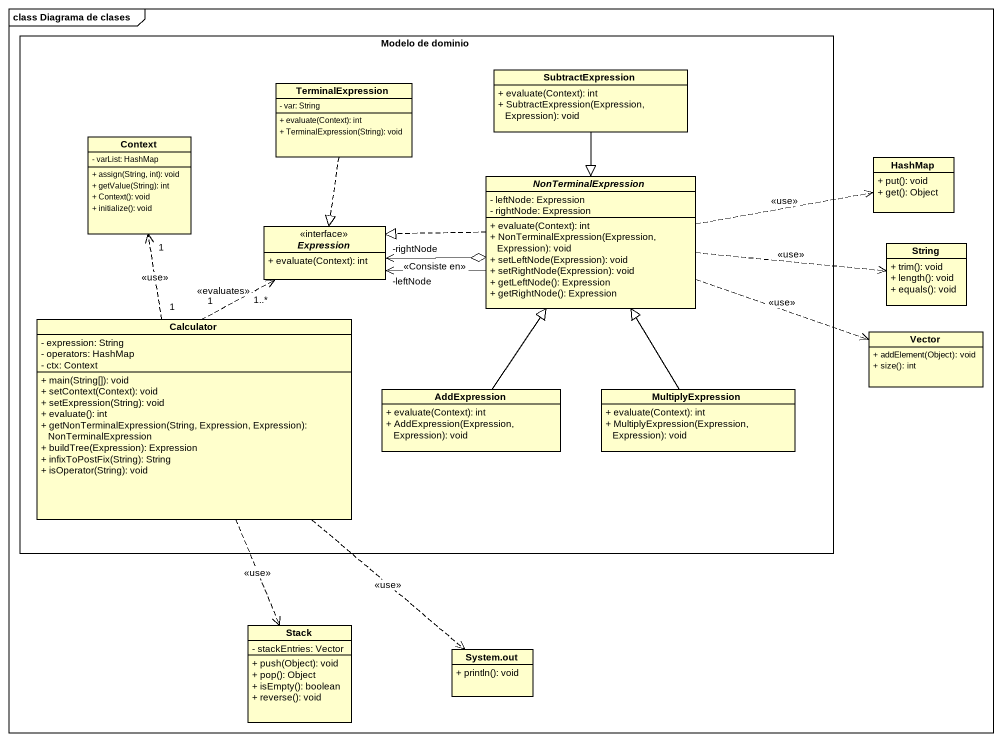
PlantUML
@startuml
mainframe class Diagrama de clases
hide circle
hide empty members
skinparam classAttributeIconSize 0
rectangle "Modelo de dominio" as Modelo_de_dominio {
  class TerminalExpression {
    - var: String
    + evaluate(Context): int
    + TerminalExpression(String): void
  }
  class SubtractExpression {
    + evaluate(Context): int
    + SubtractExpression(Expression, Expression): void
  }
  class Context {
    - varList: HashMap
    + assign(String, int): void
    + getValue(String): int
    + Context(): void
    + initialize(): void
  }
  abstract class NonTerminalExpression {
    - leftNode: Expression
    - rightNode: Expression
    + evaluate(Context): int
    + NonTerminalExpression(Expression, Expression): void
    + setLeftNode(Expression): void
    + setRightNode(Expression): void
    + getLeftNode(): Expression
    + getRightNode(): Expression
  }
  interface Expression {
    + evaluate(Context): int
  }
  class Calculator {
    - expression: String
    - operators: HashMap
    - ctx: Context
    + main(String[]): void
    + setContext(Context): void
    + setExpression(String): void
    + evaluate(): int
    + getNonTerminalExpression(String, Expression, Expression): NonTerminalExpression
    + buildTree(Expression): Expression
    + infixToPostFix(String): String
    + isOperator(String): void
  }
  class AddExpression {
    + evaluate(Context): int
    + AddExpression(Expression, Expression): void
  }
  class MultiplyExpression {
    + evaluate(Context): int
    + MultiplyExpression(Expression, Expression): void
  }
}
class HashMap {
  + put(): void
  + get(): Object
}
class String {
  + trim(): void
  + length(): void
  + equals(): void
}
class Vector {
  + addElement(Object): void
  + size(): int
}
class "Stack" as Stack_ {
  - stackEntries: Vector
  + push(Object): void
  + pop(): Object
  + isEmpty(): boolean
  + reverse(): void
}
class "System.out" as System_out {
  + println(): void
}
TerminalExpression ..|> Expression
SubtractExpression --|> NonTerminalExpression
NonTerminalExpression .right.> HashMap : <<use>>
NonTerminalExpression -left-> "-leftNode" Expression
NonTerminalExpression .left.|> Expression
NonTerminalExpression .right.> String : <<use>>
NonTerminalExpression .right.> Vector : <<use>>
Expression "-rightNode" <-right-o NonTerminalExpression : <<Consiste en>>
Calculator "1" .up.> "1" Context : <<use>>
Calculator "1" .up.> "1..*" Expression : <<evaluates>>
Calculator ..> Stack_ : <<use>>
Calculator ..> System_out : <<use>>
AddExpression -up-|> NonTerminalExpression
MultiplyExpression -up-|> NonTerminalExpression
@enduml
